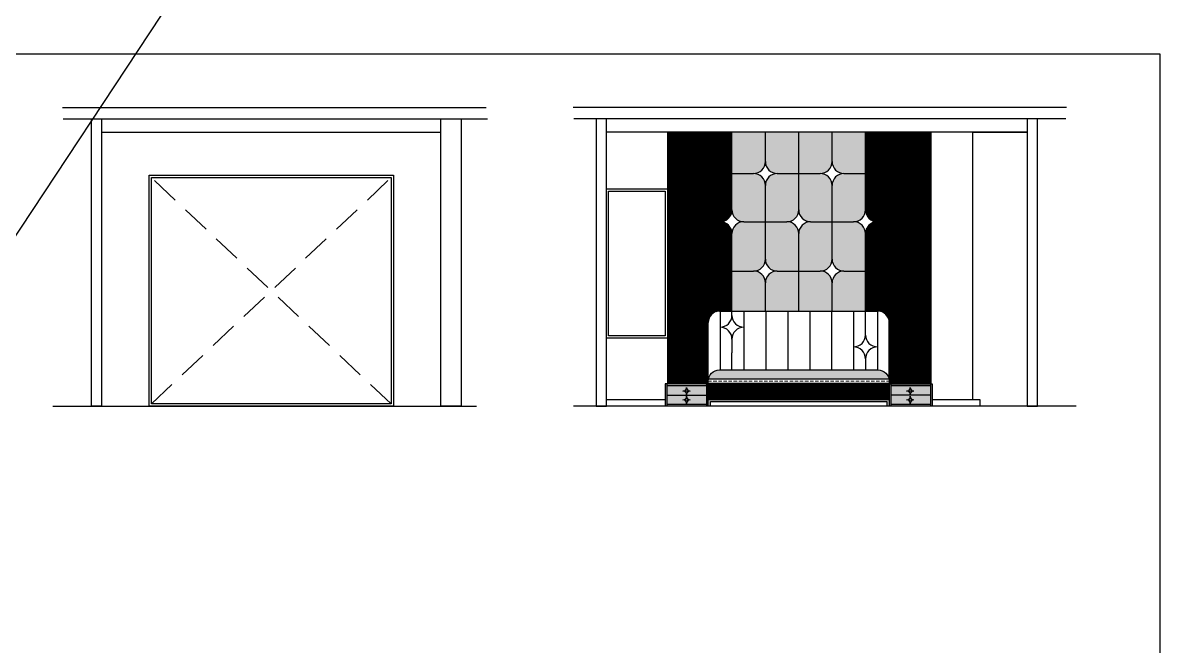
# Model space of a CAD drawing. Header units: millimetres. Extents: x 56222 to 3066687, y -650199 to -121287.
# Drawn here: x 128928 to 129439, y -183729 to -183453 of the extents above; entities that cross this region are included whole.
import ezdxf

# ---------------------------------------------------------------- set-up
doc = ezdxf.new("R2010")
doc.units = ezdxf.units.MM
doc.header["$MEASUREMENT"] = 0
doc.linetypes.add('DASHED', pattern=[0.75, 0.5, -0.25])
doc.layers.add('AR HATCH-7', color=7, linetype='Continuous')
for name, color, linetype, lineweight in [('ELEVATION', 250, 'Continuous', 9), ('FURNI', 25, 'Continuous', 5), ('FURNITURE', 32, 'Continuous', 9), ('SECTION ( SLAB PLine )', 104, 'Continuous', 30), ('TILE', 14, 'Continuous', 9), ('XX~SLAB ( BEAM )~ ( DIM )', 7, 'Continuous', 9)]:
    doc.layers.add(name, color=color, linetype=linetype, lineweight=lineweight)
pattern_1 = [(45, (-4893.96861, -550.83037), (-0.08838834765, 0.08838834765), [])]

msp = doc.modelspace()

# ---------------------------------------------------------------- hatches: boundary and pattern name
at = {"layer": 'AR HATCH-7', "lineweight": 30, "true_color": 0xf2f0eb}
h = msp.add_hatch(dxfattribs=at)
h.set_pattern_fill('ANSI31')
h.set_pattern_definition(pattern_1)
edge = h.paths.add_edge_path()
edge.add_line((129329.315, -183501.695), (129300.622, -183501.695))
edge.add_line((129300.622, -183501.695), (129300.622, -183535.99))
edge.add_arc((129305.872, -183535.945), 5.25, 180.48422, 270)
edge.add_arc((129305.872, -183546.445), 5.25, 90, 180.48422)
edge.add_line((129300.622, -183546.49), (129300.622, -183580.695))
edge.add_line((129300.622, -183580.695), (129306.118, -183580.695))
edge.add_arc((129306.118, -183585.695), 5, 0, 90, ccw=False)
edge.add_line((129311.118, -183585.695), (129311.118, -183610.695))
edge.add_line((129311.118, -183610.695), (129311.118, -183612.906))
edge.add_line((129311.118, -183612.906), (129329.315, -183612.906))
edge.add_line((129329.315, -183612.906), (129329.315, -183501.695))
edge = h.paths.add_edge_path()
edge.add_arc((129236.37, -183546.445), 5.25, 360, 450)
edge.add_arc((129236.37, -183535.945), 5.25, 270, 360)
edge.add_line((129241.62, -183535.945), (129241.621, -183501.695))
edge.add_line((129241.621, -183501.695), (129213.375, -183501.695))
edge.add_line((129213.375, -183501.695), (129213.375, -183612.906))
edge.add_line((129213.375, -183612.906), (129231.118, -183612.906))
edge.add_line((129231.118, -183612.906), (129231.118, -183585.695))
edge.add_arc((129236.118, -183585.695), 5, 90, 180, ccw=False)
edge.add_line((129236.118, -183580.695), (129241.621, -183580.695))
edge.add_line((129241.621, -183580.695), (129241.62, -183546.445))
at = {"layer": 'AR HATCH-7', "lineweight": 25, "true_color": 0xd0d4d7}
h = msp.add_hatch(dxfattribs=at)
h.set_pattern_fill('ESCHER', color=254, scale=1.5)
h.set_pattern_definition([(60, (-4893.9686, -550.8304), (-1.799999999, -4e-10), [1.65, -0.15]), (180, (-4893.9686, -550.8304), (0.9, -1.558845726), [1.65, -0.15]), (300, (-4893.9686, -550.8304), (1.799999999, -4e-10), [1.65, -0.15]), (60, (-4893.8186, -550.8304), (-1.799999999, -4e-10), [0.3, -1.5]), (300, (-4893.8186, -550.8304), (1.799999999, -4e-10), [0.3, -1.5]), (60, (-4894.0436, -550.7005), (-1.799999999, -4e-10), [0.3, -1.5]), (180, (-4894.0436, -550.7005), (0.9, -1.558845726), [0.3, -1.5]), (300, (-4894.0436, -550.9603), (1.799999999, -4e-10), [0.3, -1.5]), (180, (-4894.0436, -550.9603), (0.9, -1.558845726), [0.3, -1.5]), (60, (-4894.5686, -550.8304), (-1.799999999, -4e-10), [0.3, -1.5]), (300, (-4894.5686, -550.8304), (1.799999999, -4e-10), [0.3, -1.5]), (60, (-4893.6686, -551.35), (-1.799999999, -4e-10), [0.3, -1.5]), (180, (-4893.6686, -551.35), (0.9, -1.558845726), [0.3, -1.5]), (300, (-4893.6686, -550.3108), (1.799999999, -4e-10), [0.3, -1.5]), (180, (-4893.6686, -550.3108), (0.9, -1.558845726), [0.3, -1.5]), (0, (-4893.6686, -550.5706), (-0.9, 1.558845726), [1.05, -0.75]), (0, (-4893.6686, -551.0902), (-0.9, 1.558845726), [1.05, -0.75]), (120, (-4893.8936, -550.4407), (-1.799999999, 4e-10), [1.05, -0.75]), (120, (-4894.3436, -550.7005), (-1.799999999, 4e-10), [1.05, -0.75]), (240, (-4894.3436, -550.9603), (0.899999999, -1.558845726), [1.05, -0.75]), (240, (-4893.8936, -551.2201), (0.899999999, -1.558845726), [1.05, -0.75])])
edge = h.paths.add_edge_path()
edge.add_arc((129295.372, -183546.445), 5.25, 360, 450)
edge.add_arc((129295.372, -183535.945), 5.25, 270, 360)
edge.add_line((129300.622, -183535.945), (129300.622, -183501.695))
edge.add_line((129300.622, -183501.695), (129285.87, -183501.695))
edge.add_line((129285.87, -183501.695), (129285.87, -183513.94))
edge.add_arc((129291.151, -183514.57), 5.318, 173.19369, 269.66526)
edge.add_arc((129291.155, -183525.232), 5.345, 90.38107, 171.46752)
edge.add_line((129285.87, -183524.44), (129285.87, -183556.782))
edge.add_arc((129291.176, -183557.609), 5.37, 171.14895, 269.39371)
edge.add_arc((129291.14, -183568.286), 5.307, 90.22783, 174.95199)
edge.add_line((129285.854, -183567.819), (129285.87, -183580.695))
edge.add_line((129285.87, -183580.695), (129300.622, -183580.695))
edge.add_line((129300.622, -183580.695), (129300.622, -183546.445))
edge = h.paths.add_edge_path()
edge.add_arc((129280.579, -183525.247), 5.359, 9.1431, 89.56554)
edge.add_arc((129280.619, -183514.637), 5.251, 270.00415, 359.50754)
edge.add_line((129285.87, -183514.682), (129285.87, -183501.695))
edge.add_line((129285.87, -183501.695), (129271.121, -183501.695))
edge.add_line((129271.121, -183501.695), (129271.121, -183535.99))
edge.add_arc((129276.371, -183535.945), 5.25, 180.48422, 270)
edge.add_arc((129276.371, -183546.445), 5.25, 90, 180.48422)
edge.add_line((129271.121, -183546.49), (129271.121, -183580.695))
edge.add_line((129271.121, -183580.695), (129285.87, -183580.695))
edge.add_line((129285.87, -183580.695), (129285.854, -183567.819))
edge.add_arc((129280.62, -183568.228), 5.25, 4.47244, 90.00757)
edge.add_arc((129280.524, -183557.57), 5.41, 271.00745, 368.84284)
edge.add_line((129285.87, -183556.738), (129285.87, -183524.44))
edge.add_line((129285.87, -183524.44), (129285.87, -183524.395))
edge = h.paths.add_edge_path()
edge.add_arc((129265.871, -183546.445), 5.25, 360, 450)
edge.add_arc((129265.871, -183535.945), 5.25, 270, 360)
edge.add_line((129271.121, -183535.945), (129271.121, -183501.695))
edge.add_line((129271.121, -183501.695), (129256.369, -183501.695))
edge.add_line((129256.369, -183501.695), (129256.369, -183514.682))
edge.add_arc((129261.619, -183514.638), 5.25, 180.48422, 270)
edge.add_arc((129261.619, -183525.138), 5.25, 90, 180.48422)
edge.add_line((129256.369, -183525.182), (129256.369, -183557.773))
edge.add_arc((129261.619, -183557.728), 5.25, 180.48422, 270)
edge.add_arc((129261.619, -183568.228), 5.25, 90, 180.48422)
edge.add_line((129256.369, -183568.273), (129256.369, -183580.695))
edge.add_line((129256.369, -183580.695), (129271.121, -183580.695))
edge.add_line((129271.121, -183580.695), (129271.121, -183546.445))
edge = h.paths.add_edge_path()
edge.add_arc((129251.119, -183525.138), 5.25, 360, 450)
edge.add_arc((129251.119, -183514.638), 5.25, 270, 360)
edge.add_line((129256.369, -183514.638), (129256.369, -183501.695))
edge.add_line((129256.369, -183501.695), (129241.621, -183501.695))
edge.add_line((129241.621, -183501.695), (129241.621, -183535.99))
edge.add_arc((129246.87, -183535.945), 5.25, 180.48422, 270)
edge.add_arc((129246.87, -183546.445), 5.25, 90, 180.48422)
edge.add_line((129241.621, -183546.49), (129241.621, -183580.695))
edge.add_line((129241.621, -183580.695), (129256.369, -183580.695))
edge.add_line((129256.369, -183580.695), (129256.369, -183568.228))
edge.add_arc((129251.119, -183568.228), 5.25, 0, 90)
edge.add_arc((129251.119, -183557.728), 5.25, 270, 360)
edge.add_line((129256.369, -183557.728), (129256.369, -183525.182))
edge.add_line((129256.369, -183525.182), (129256.369, -183525.138))
at = {"layer": 'AR HATCH-7', "lineweight": 30, "transparency": 33554531}
h = msp.add_hatch(color=9, dxfattribs=at)
h.dxf.hatch_style = 1
h.paths.add_polyline_path([(129306.118, -183606.695), (129236.118, -183606.695, 0.356394), (129231.219, -183610.695), (129311.017, -183610.695, 0.356394)])
at = {"layer": 'AR HATCH-7', "lineweight": 30, "true_color": 0x000000, "transparency": 33554605}
h = msp.add_hatch(color=18, dxfattribs=at)
h.dxf.hatch_style = 1
h.paths.add_polyline_path([(129212.868, -183612.906), (129212.118, -183612.906), (129212.118, -183622.695), (129212.868, -183622.695)])
h.paths.add_polyline_path([(129230.315, -183621.945), (129212.868, -183621.945), (129212.868, -183622.695), (129230.315, -183622.695)])
h.paths.add_polyline_path([(129231.118, -183612.906), (129230.315, -183612.906), (129230.315, -183622.695), (129231.118, -183622.695), (129231.118, -183619.695)])
h.paths.add_polyline_path([(129230.315, -183612.906), (129212.868, -183612.906), (129212.868, -183613.656), (129230.315, -183613.656)])
at = {"layer": 'AR HATCH-7', "lineweight": 30, "transparency": 33554531}
h = msp.add_hatch(color=9, dxfattribs=at)
h.dxf.hatch_style = 1
h.paths.add_polyline_path([(129329.315, -183613.656), (129311.868, -183613.656), (129311.868, -183617.801), (129329.315, -183617.801)])
h.paths.add_polyline_path([(129320.431, -183614.434, 0.4142136), (129322.004, -183616.008, 0.4142136), (129320.431, -183617.581, 0.4142136), (129318.858, -183616.008, 0.4142136)], flags=16)
h.paths.add_polyline_path([(129319.906, -183615.982, -1), (129320.957, -183615.982, -1)], flags=0)
h.paths.add_polyline_path([(129329.315, -183617.801), (129311.868, -183617.801), (129311.868, -183621.945), (129329.315, -183621.945)])
h.paths.add_polyline_path([(129320.431, -183618.346, 0.4142136), (129322.004, -183619.919, 0.4142136), (129320.431, -183621.492, 0.4142136), (129318.858, -183619.919, 0.4142136)], flags=16)
h.paths.add_polyline_path([(129320.99, -183619.893, -1), (129319.873, -183619.893, -1)], flags=0)
h.paths.add_polyline_path([(129230.315, -183613.656), (129212.868, -183613.656), (129212.868, -183617.801), (129230.315, -183617.801)])
h.paths.add_polyline_path([(129223.164, -183616.008, 0.4142136), (129221.591, -183617.581, 0.4142136), (129220.018, -183616.008, 0.4142136), (129221.591, -183614.434, 0.4142136)], flags=16)
h.paths.add_polyline_path([(129221.065, -183615.982, -1), (129222.117, -183615.982, -1)], flags=0)
h.paths.add_polyline_path([(129230.315, -183617.801), (129212.868, -183617.801), (129212.868, -183621.945), (129230.315, -183621.945)])
h.paths.add_polyline_path([(129221.591, -183621.492, 0.4142136), (129220.018, -183619.919, 0.4142136), (129221.591, -183618.346, 0.4142136), (129223.164, -183619.919, 0.4142136)], flags=16)
h.paths.add_polyline_path([(129222.15, -183619.893, -1), (129221.032, -183619.893, -1)], flags=0)
at = {"layer": 'AR HATCH-7', "lineweight": 30, "true_color": 0xf2f0eb}
h = msp.add_hatch(dxfattribs=at)
h.set_pattern_fill('ANSI31')
h.set_pattern_definition(pattern_1)
h.paths.add_polyline_path([(129311.118, -183612.695), (129231.118, -183612.695), (129231.118, -183619.695), (129311.118, -183619.695)])
at = {"layer": 'AR HATCH-7', "lineweight": 30, "true_color": 0x000000, "transparency": 33554605}
h = msp.add_hatch(color=18, dxfattribs=at)
h.dxf.hatch_style = 1
h.paths.add_polyline_path([(129330.118, -183612.906), (129329.315, -183612.906), (129329.315, -183622.695), (129330.118, -183622.695)])
h.paths.add_polyline_path([(129329.315, -183621.945), (129311.868, -183621.945), (129311.868, -183622.695), (129329.315, -183622.695)])
h.paths.add_polyline_path([(129311.868, -183612.906), (129311.118, -183612.906), (129311.118, -183619.695), (129311.118, -183622.695), (129311.868, -183622.695), (129311.868, -183621.945)])
h.paths.add_polyline_path([(129329.315, -183612.906), (129311.868, -183612.906), (129311.868, -183613.656), (129329.315, -183613.656)])
at = {"layer": 'AR HATCH-7', "lineweight": 30, "true_color": 0xf2f0eb, "transparency": 33554687}
h = msp.add_hatch(color=7, dxfattribs=at)
h.dxf.hatch_style = 1
h.paths.add_polyline_path([(129222.15, -183619.893, 1), (129221.032, -183619.893, 1)])
h.paths.add_polyline_path([(129221.065, -183615.982, 1), (129222.117, -183615.982, 1)])
h.paths.add_polyline_path([(129319.873, -183619.893, 1), (129320.99, -183619.893, 1)])
h.paths.add_polyline_path([(129320.957, -183615.982, 1), (129319.906, -183615.982, 1)])
at = {"layer": 'AR HATCH-7', "lineweight": 30, "true_color": 0x000000, "transparency": 33554687}
h = msp.add_hatch(color=18, dxfattribs=at)
h.dxf.hatch_style = 1
h.paths.add_polyline_path([(129311.118, -183619.695), (129231.118, -183619.695), (129231.118, -183622.695), (129232.118, -183622.695), (129232.118, -183620.695), (129310.118, -183620.695), (129310.118, -183622.695), (129311.118, -183622.695)])

# ---------------------------------------------------------------- linework, layer by layer
at = {"layer": 'ELEVATION', "color": 0, "linetype": 'DASHED', "lineweight": 25, "ltscale": 25, "transparency": 33554577}
for p, q in [((128985.014, -183621.695), (129091.014, -183521.695)), ((129091.014, -183621.695), (128985.014, -183521.695))]:
    msp.add_line(p, q, dxfattribs=at)
at = {"layer": 'ELEVATION', "color": 0, "lineweight": 25}
for points in [[(128984.014, -183520.695), (129092.014, -183520.695), (129092.014, -183622.695), (128984.014, -183622.695)], [(128985.014, -183521.695), (129091.014, -183521.695), (129091.014, -183621.695), (128985.014, -183621.695)], [(129186.125, -183526.695), (129213.125, -183526.695), (129213.125, -183592.695), (129186.125, -183592.695)], [(129187.125, -183527.695), (129212.125, -183527.695), (129212.125, -183591.695), (129187.125, -183591.695)]]:
    msp.add_lwpolyline(points, close=True, dxfattribs=at)
at = {"layer": 'FURNI', "lineweight": 30}
for points in [[(129348.125, -183619.695), (129348.125, -183501.695), (129372.125, -183501.695), (129372.125, -183622.695), (129351.125, -183622.695)], [(129348.125, -183619.695), (129351.125, -183619.695), (129351.125, -183622.695)]]:
    msp.add_lwpolyline(points, dxfattribs=at)
at = {"layer": 'FURNI', "lineweight": 25}
for centre, radius in [((129221.591, -183619.893), 0.559), ((129221.591, -183615.982), 0.526), ((129320.431, -183619.893), 0.559), ((129320.431, -183615.982), 0.526)]:
    msp.add_circle(centre, radius, dxfattribs=at)
for centre, start, end in [((129220.018, -183614.434), 268.10948, 360), ((129223.164, -183614.434), 180, 271.89052), ((129318.858, -183614.434), 268.10948, 360), ((129322.004, -183614.434), 180, 271.89052), ((129220.018, -183617.581), 0, 91.89052), ((129220.018, -183618.346), 268.10948, 360), ((129220.018, -183621.492), 0, 91.89052), ((129223.164, -183617.581), 88.10948, 180), ((129223.164, -183618.346), 180, 271.89052), ((129223.164, -183621.492), 88.10948, 180), ((129318.858, -183617.581), 0, 91.89052), ((129318.858, -183618.346), 268.10948, 360), ((129318.858, -183621.492), 0, 91.89052), ((129322.004, -183617.581), 88.10948, 180), ((129322.004, -183618.346), 180, 271.89052), ((129322.004, -183621.492), 88.10948, 180)]:
    msp.add_arc(centre, 1.573, start, end, dxfattribs=at)
at = {"layer": 'FURNITURE', "lineweight": 25}
for p, q in [((129213.125, -183501.695), (129213.125, -183612.906)), ((129213.375, -183501.695), (129213.375, -183612.906)), ((129241.621, -183535.99), (129241.621, -183501.695)), ((129256.369, -183514.682, 0), (129256.369, -183501.695, 0)), ((129271.121, -183535.99, 0), (129271.121, -183501.695)), ((129285.87, -183514.682, 0), (129285.87, -183501.695)), ((129300.622, -183535.99, 0), (129300.622, -183501.695, 0)), ((129329.315, -183501.695), (129329.315, -183622.695)), ((129329.565, -183501.695), (129329.565, -183612.906)), ((129241.621, -183519.888), (129251.119, -183519.888, 0)), ((129261.619, -183519.888, 0), (129280.62, -183519.888, 0)), ((129291.12, -183519.888, 0), (129300.622, -183519.888, 0)), ((129256.369, -183557.773, 0), (129256.369, -183525.094, 0)), ((129285.87, -183557.773, 0), (129285.87, -183524.351, 0)), ((129246.871, -183541.195), (129265.871, -183541.195, 0)), ((129276.371, -183541.195, 0), (129295.371, -183541.195, 0)), ((129241.621, -183580.695), (129241.621, -183546.401)), ((129271.121, -183580.695, 0), (129271.121, -183546.401, 0)), ((129300.622, -183580.695, 0), (129300.622, -183546.401, 0)), ((129241.619, -183562.978, 0), (129251.119, -183562.978)), ((129261.619, -183562.978, 0), (129280.62, -183562.978, 0)), ((129291.119, -183562.978, 0), (129300.622, -183562.978, 0)), ((129256.369, -183580.695), (129256.369, -183568.184, 0)), ((129285.87, -183580.695, 0), (129285.87, -183568.184)), ((129236.37, -183580.695, 0), (129236.37, -183606.695)), ((129241.621, -183582.57), (129241.621, -183580.695)), ((129246.871, -183580.695, 0), (129246.871, -183606.695)), ((129256.571, -183580.695, 0), (129256.571, -183606.695)), ((129266.271, -183580.695, 0), (129266.271, -183606.695, 0)), ((129275.971, -183580.695, 0), (129275.971, -183606.695, 0)), ((129285.672, -183580.695, 0), (129285.672, -183606.695, 0)), ((129295.372, -183580.873, 0), (129295.372, -183606.873, 0)), ((129300.622, -183591.261, 0), (129300.622, -183580.695, 0)), ((129305.872, -183580.873, 0), (129305.872, -183606.873, 0)), ((129241.621, -183593.07), (129241.621, -183599.195)), ((129241.621, -183593.07), (129241.621, -183599.195)), ((129241.621, -183606.695), (129241.621, -183599.195)), ((129241.621, -183606.695), (129241.621, -183599.195)), ((129300.622, -183601.761, 0), (129300.622, -183606.695))]:
    msp.add_line(p, q, dxfattribs=at)
at = {"layer": 'FURNITURE', "color": 242, "lineweight": 30, "true_color": 0xcd2027}
for p, q in [((128941.473, -183622.695), (129128.687, -183622.695)), ((129393.666, -183622.695), (129171.588, -183622.695))]:
    msp.add_line(p, q, dxfattribs=at)
msp.add_lwpolyline([(128440.843, -183466.938), (129430.644, -183466.938), (129430.644, -183993.967), (128440.843, -183993.967)], close=True, dxfattribs=at)
at = {"layer": 'FURNITURE', "lineweight": 25}
for centre, start, end in [((129251.119, -183514.638, 0), 269.99591, 0), ((129261.619, -183514.638, 0), 180, 270.00409), ((129280.62, -183514.638, 0), 269.99591, 0), ((129291.12, -183514.638, 0), 180, 270.00409), ((129251.119, -183525.138, 0), 0, 90.00409), ((129261.619, -183525.138, 0), 89.99591, 180), ((129280.62, -183525.138, 0), 0, 90.00409), ((129291.12, -183525.138, 0), 89.99591, 180), ((129236.37, -183535.945, 0), 269.99591, 0), ((129246.87, -183535.945, 0), 180, 270.00409), ((129265.871, -183535.945, 0), 269.99591, 0), ((129276.371, -183535.945, 0), 180, 270.00409), ((129295.372, -183535.945, 0), 269.99591, 0), ((129305.872, -183535.945, 0), 180, 270.00409), ((129236.37, -183546.445), 0, 90.00409), ((129246.87, -183546.445), 89.99591, 180), ((129265.871, -183546.445, 0), 0, 90.00409), ((129276.371, -183546.445, 0), 89.99591, 180), ((129295.372, -183546.445, 0), 0, 90.00409), ((129305.872, -183546.445, 0), 89.99591, 180), ((129251.119, -183557.728, 0), 269.99591, 0), ((129261.619, -183557.728, 0), 180, 270.00409), ((129280.62, -183557.728, 0), 269.99591, 0), ((129291.12, -183557.728, 0), 180, 270.00409), ((129251.119, -183568.228, 0), 0, 90.00409), ((129261.619, -183568.228, 0), 89.99591, 180), ((129280.62, -183568.228), 0, 90.00409), ((129291.12, -183568.228), 89.99591, 180), ((129236.371, -183582.57, 0), 269.99591, 0), ((129246.871, -183582.57, 0), 180, 270.00409), ((129236.371, -183593.07, 0), 0, 90.00409), ((129246.871, -183593.07, 0), 89.99591, 180), ((129295.372, -183591.261, 0), 269.99591, 0), ((129305.872, -183591.261, 0), 180, 270.00409), ((129295.372, -183601.761, 0), 0, 90.00409), ((129305.872, -183601.761, 0), 89.99591, 180)]:
    msp.add_arc(centre, 5.25, start, end, dxfattribs=at)
at = {"layer": 'SECTION ( SLAB PLine )', "color": 1}
for p, q in [((128945.73, -183490.695), (129132.935, -183490.695)), ((129389.409, -183490.695), (129171.5, -183490.695)), ((128946.002, -183495.695), (129133.585, -183495.695)), ((129389.137, -183495.695), (129171.7, -183495.695))]:
    msp.add_line(p, q, dxfattribs=at)
at = {"layer": 'SECTION ( SLAB PLine )', "color": 6}
for p, q in [((128963.014, -183501.695), (129113.014, -183501.695)), ((129372.125, -183501.695), (129186.125, -183501.695))]:
    msp.add_line(p, q, dxfattribs=at)
at = {"layer": 'TILE', "color": 242, "lineweight": 30, "true_color": 0xcd2027}
msp.add_line((128333.367, -184444.332), (129733.325, -182322.254), dxfattribs=at)
at = {"layer": 'TILE', "lineweight": 25}
for p, q in [((129186.125, -183619.695), (129212.118, -183619.695)), ((129330.118, -183619.695), (129351.125, -183619.695))]:
    msp.add_line(p, q, dxfattribs=at)
at = {"layer": 'XX~SLAB ( BEAM )~ ( DIM )', "lineweight": 30}
for p, q in [((129236.118, -183580.695), (129306.118, -183580.695)), ((129231.118, -183622.695), (129231.118, -183585.695)), ((129311.118, -183610.695), (129311.118, -183585.695)), ((129231.118, -183612.906), (129212.118, -183612.906)), ((129212.118, -183612.906), (129212.118, -183622.695)), ((129212.868, -183612.906), (129212.868, -183622.695)), ((129230.315, -183613.656), (129212.868, -183613.656)), ((129230.315, -183612.906), (129230.315, -183622.695)), ((129311.118, -183612.906), (129330.118, -183612.906)), ((129311.868, -183612.906), (129311.868, -183622.695)), ((129329.315, -183613.656), (129311.868, -183613.656)), ((129329.315, -183612.906), (129329.315, -183622.695)), ((129330.118, -183612.906), (129330.118, -183622.695)), ((129212.868, -183617.801), (129230.315, -183617.801)), ((129329.315, -183617.801), (129311.868, -183617.801)), ((129231.118, -183622.695), (129212.118, -183622.695)), ((129230.315, -183621.945), (129212.868, -183621.945)), ((129329.315, -183621.945), (129311.868, -183621.945))]:
    msp.add_line(p, q, dxfattribs=at)
at = {"layer": 'XX~SLAB ( BEAM )~ ( DIM )', "color": 42, "linetype": 'DASHED', "lineweight": 18, "ltscale": 3}
msp.add_line((129231.118, -183611.695), (129311.118, -183611.695), dxfattribs=at)
at = {"layer": 'XX~SLAB ( BEAM )~ ( DIM )', "lineweight": 30}
for points in [[(128958.514, -183495.695), (128963.014, -183495.695), (128963.014, -183622.695), (128958.514, -183622.695)], [(129113.014, -183495.695), (129122.014, -183495.695), (129122.014, -183622.695), (129113.014, -183622.695)], [(129186.125, -183495.695), (129181.625, -183495.695), (129181.625, -183622.695), (129186.125, -183622.695)], [(129376.625, -183495.695), (129372.125, -183495.695), (129372.125, -183622.695), (129376.625, -183622.695)], [(129231.118, -183610.695), (129311.118, -183610.695), (129311.118, -183619.695), (129231.118, -183619.695)]]:
    msp.add_lwpolyline(points, close=True, dxfattribs=at)
msp.add_lwpolyline([(129236.118, -183606.695), (129306.118, -183606.695, -0.4142136), (129311.118, -183611.695), (129311.118, -183612.695), (129231.118, -183612.695), (129231.118, -183611.695, -0.4142136)], format="xyb", close=True, dxfattribs=at)
for points in [[(129231.118, -183622.695), (129231.118, -183619.695), (129311.118, -183619.695), (129311.118, -183622.695)], [(129232.118, -183622.695), (129232.118, -183620.695), (129310.118, -183620.695), (129310.118, -183622.695)]]:
    msp.add_lwpolyline(points, dxfattribs=at)
for centre, start, end in [((129236.118, -183585.695), 90, 180), ((129306.118, -183585.695), 0, 90)]:
    msp.add_arc(centre, 5, start, end, dxfattribs=at)

doc.saveas('drawing.dxf')
